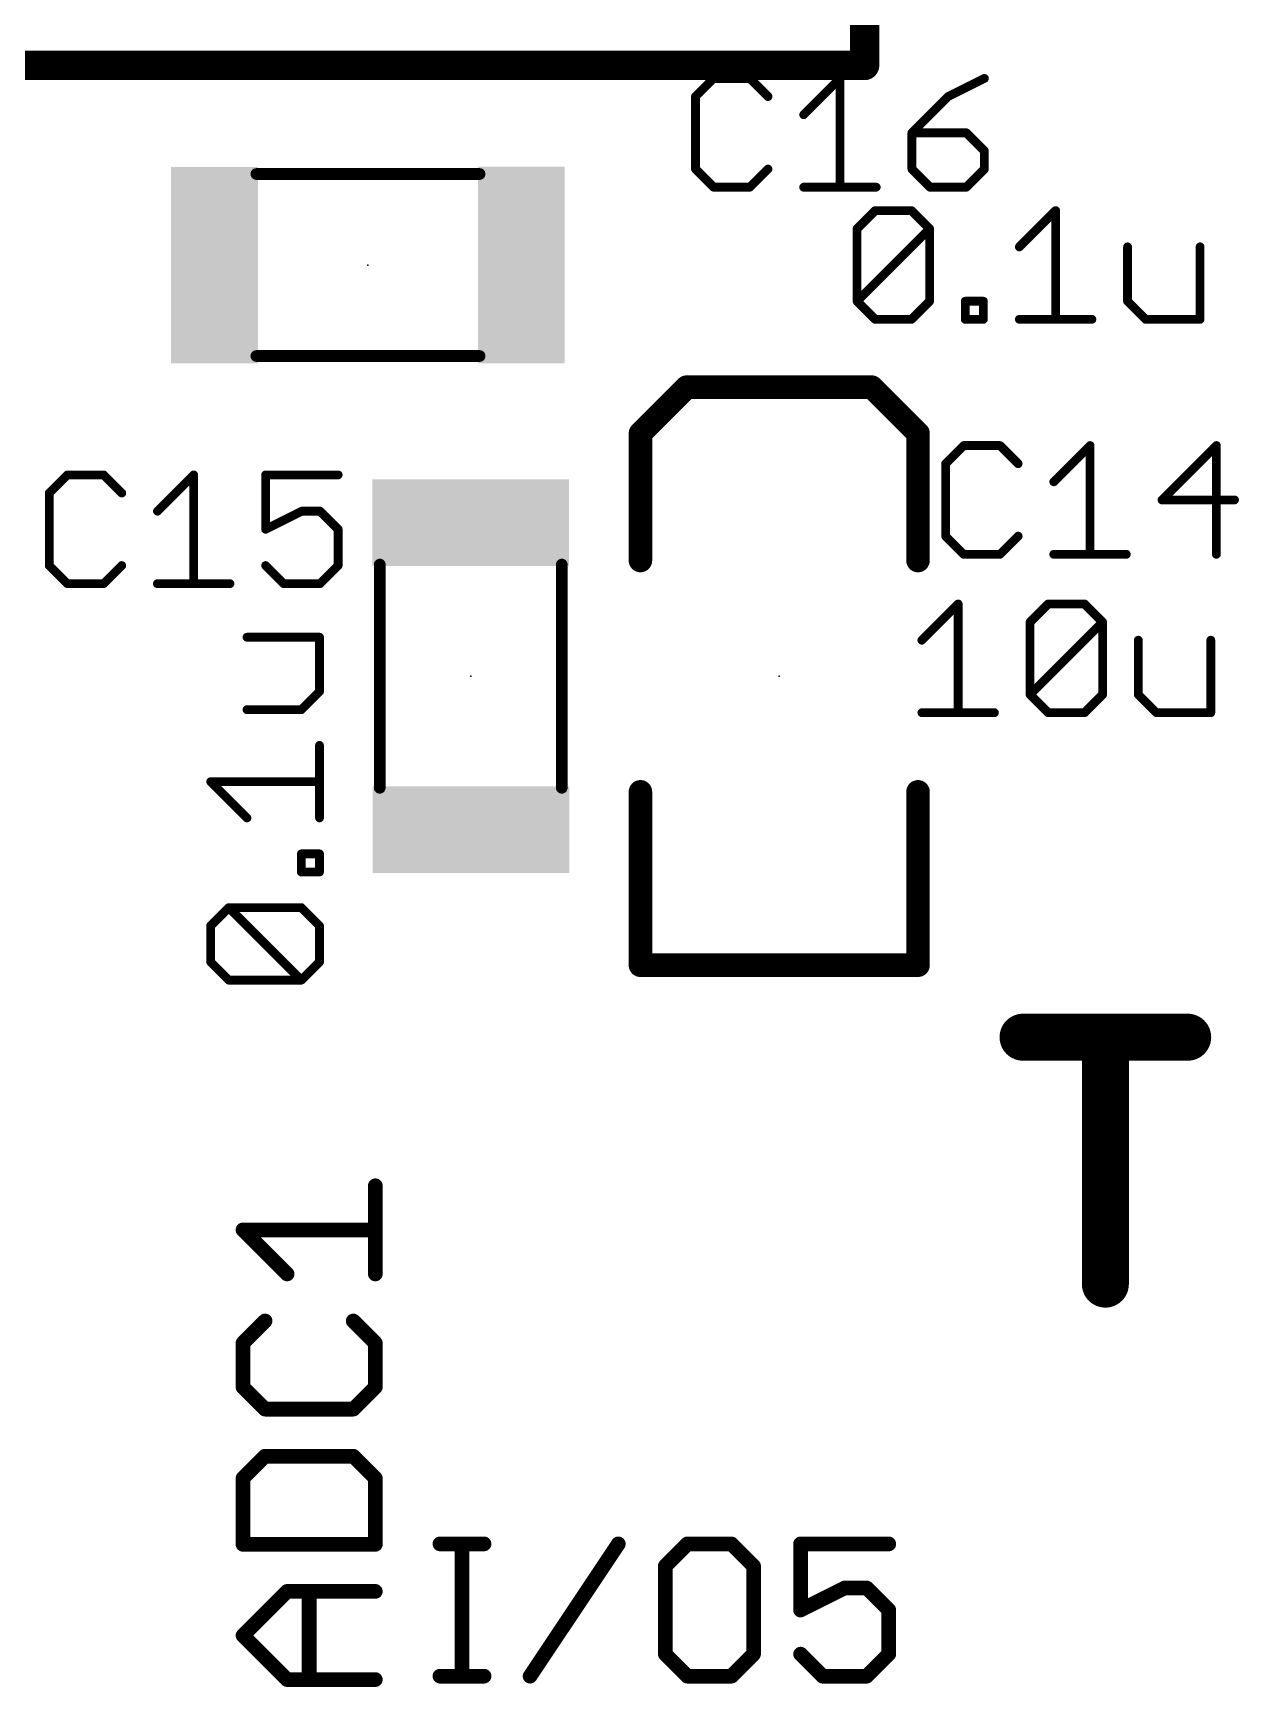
# Model space of a CAD drawing. Extents: x -0.25 to 3.05, y 0.15 to 2.67.
# Drawn here: x 1.676 to 2.086, y 1.526 to 2.089 of the extents above; entities that cross this region are included whole.
import ezdxf

# ---------------------------------------------------------------- set-up
doc = ezdxf.new("R2010")
doc.units = 0
for name, color, linetype in [('21', 7, 'CONTINUOUS'), ('23', 7, 'CONTINUOUS'), ('25', 253, 'CONTINUOUS'), ('27', 253, 'CONTINUOUS'), ('51', 2, 'CONTINUOUS')]:
    doc.layers.add(name, color=color, linetype=linetype)

# ---------------------------------------------------------------- blocks, each defined once
blk = doc.blocks.new('RECT')
blk.add_solid([(-0.5, -0.5), (0.5, -0.5), (-0.5, 0.5), (0.5, 0.5)])

msp = doc.modelspace()

# ---------------------------------------------------------------- linework, layer by layer
at = {"layer": '21'}
for points, const_width in [([(1.959055, 2.077953), (1.959055, 2.322047)], 0.01), ([(1.140945, 2.077953), (1.959055, 2.077953)], 0.01), ([(1.898504, 1.968425), (1.882756, 1.952677)], 0.008), ([(1.961496, 1.968425), (1.898504, 1.968425)], 0.008), ([(1.977244, 1.952677), (1.961496, 1.968425)], 0.008), ([(1.882756, 1.952677), (1.882756, 1.90937)], 0.008), ([(1.977244, 1.90937), (1.977244, 1.952677)], 0.008), ([(1.882756, 1.771575), (1.882756, 1.83063)], 0.008), ([(1.977244, 1.83063), (1.977244, 1.771575)], 0.008), ([(1.977244, 1.771575), (1.882756, 1.771575)], 0.008)]:
    msp.add_lwpolyline(points, dxfattribs=dict(at, const_width=const_width))
for points, const_width in [([(1.956555, 2.077953, 1), (1.961555, 2.077953)], 0.005), ([(1.959055, 2.075453, 1), (1.959055, 2.080453)], 0.005), ([(1.898504, 1.970425, 1), (1.898504, 1.966425)], 0.004), ([(1.899918, 1.967011, 1), (1.89709, 1.969839)], 0.004), ([(1.96291, 1.969839, 1), (1.960082, 1.967011)], 0.004), ([(1.961496, 1.966425, 1), (1.961496, 1.970425)], 0.004), ([(1.884756, 1.952677, 1), (1.880756, 1.952677)], 0.004), ([(1.881342, 1.954091, 1), (1.88417, 1.951263)], 0.004), ([(1.979244, 1.952677, 1), (1.975244, 1.952677)], 0.004), ([(1.97583, 1.951263, 1), (1.978658, 1.954091)], 0.004), ([(1.880756, 1.90937, 1), (1.884756, 1.90937)], 0.004), ([(1.975244, 1.90937, 1), (1.979244, 1.90937)], 0.004), ([(1.884756, 1.83063, 1), (1.880756, 1.83063)], 0.004), ([(1.979244, 1.83063, 1), (1.975244, 1.83063)], 0.004), ([(1.882756, 1.773575, 1), (1.882756, 1.769575)], 0.004), ([(1.977244, 1.769575, 1), (1.977244, 1.773575)], 0.004), ([(1.880756, 1.771575, 1), (1.884756, 1.771575)], 0.004), ([(1.975244, 1.771575, 1), (1.979244, 1.771575)], 0.004)]:
    msp.add_lwpolyline(points, format="xyb", dxfattribs=dict(at, const_width=const_width))
at = {"layer": '23'}
for p in [(1.79, 2.01), (1.825, 1.87), (1.93, 1.87)]:
    msp.add_point(p, dxfattribs=at)
at = {"layer": '25'}
for points, const_width in [([(1.907672, 2.073532), (1.9015, 2.06736)], 0.003), ([(1.920016, 2.073532), (1.907672, 2.073532)], 0.003), ([(1.926188, 2.06736), (1.920016, 2.073532)], 0.003), ([(1.938331, 2.061188), (1.950675, 2.073532)], 0.003), ([(1.950675, 2.073532), (1.950675, 2.0365)], 0.003), ([(1.999851, 2.073532), (1.987507, 2.06736)], 0.003), ([(1.9015, 2.06736), (1.9015, 2.042672)], 0.003), ([(1.987507, 2.06736), (1.975163, 2.055016)], 0.003), ([(1.975163, 2.055016), (1.975163, 2.042672)], 0.003), ([(1.993679, 2.055016), (1.975163, 2.055016)], 0.003), ([(1.999851, 2.048844), (1.993679, 2.055016)], 0.003), ([(1.999851, 2.042672), (1.999851, 2.048844)], 0.003), ([(1.9015, 2.042672), (1.907672, 2.0365)], 0.003), ([(1.920016, 2.0365), (1.926188, 2.042672)], 0.003), ([(1.975163, 2.042672), (1.981335, 2.0365)], 0.003), ([(1.993679, 2.0365), (1.999851, 2.042672)], 0.003), ([(1.907672, 2.0365), (1.920016, 2.0365)], 0.003), ([(1.938331, 2.0365), (1.963019, 2.0365)], 0.003), ([(1.981335, 2.0365), (1.993679, 2.0365)], 0.003), ([(1.992807, 1.948532), (1.986636, 1.94236)], 0.003), ([(2.005151, 1.948532), (1.992807, 1.948532)], 0.003), ([(2.011323, 1.94236), (2.005151, 1.948532)], 0.003), ([(2.023467, 1.936188), (2.035811, 1.948532)], 0.003), ([(2.035811, 1.948532), (2.035811, 1.9115)], 0.003), ([(2.078814, 1.948532), (2.060298, 1.930016)], 0.003), ([(2.078814, 1.9115), (2.078814, 1.948532)], 0.003), ([(1.986636, 1.94236), (1.986636, 1.917672)], 0.003), ([(1.687672, 1.938532), (1.6815, 1.93236)], 0.003), ([(1.700016, 1.938532), (1.687672, 1.938532)], 0.003), ([(1.706188, 1.93236), (1.700016, 1.938532)], 0.003), ([(1.718331, 1.926188), (1.730675, 1.938532)], 0.003), ([(1.730675, 1.938532), (1.730675, 1.9015)], 0.003), ([(1.779851, 1.938532), (1.755163, 1.938532)], 0.003), ([(1.755163, 1.938532), (1.755163, 1.920016)], 0.003), ([(1.6815, 1.93236), (1.6815, 1.907672)], 0.003), ([(1.755163, 1.920016), (1.767507, 1.926188)], 0.003), ([(1.767507, 1.926188), (1.773679, 1.926188)], 0.003), ([(1.773679, 1.926188), (1.779851, 1.920016)], 0.003), ([(2.060298, 1.930016), (2.084986, 1.930016)], 0.003), ([(1.779851, 1.920016), (1.779851, 1.907672)], 0.003), ([(1.986636, 1.917672), (1.992807, 1.9115)], 0.003), ([(2.005151, 1.9115), (2.011323, 1.917672)], 0.003), ([(1.6815, 1.907672), (1.687672, 1.9015)], 0.003), ([(1.700016, 1.9015), (1.706188, 1.907672)], 0.003), ([(1.761335, 1.9015), (1.755163, 1.907672)], 0.003), ([(1.779851, 1.907672), (1.773679, 1.9015)], 0.003), ([(1.992807, 1.9115), (2.005151, 1.9115)], 0.003), ([(2.023467, 1.9115), (2.048155, 1.9115)], 0.003), ([(1.687672, 1.9015), (1.700016, 1.9015)], 0.003), ([(1.718331, 1.9015), (1.743019, 1.9015)], 0.003), ([(1.773679, 1.9015), (1.761335, 1.9015)], 0.003), ([(2.013, 1.747072), (2.069048, 1.747072)], 0.016), ([(2.041024, 1.663), (2.041024, 1.747072)], 0.016), ([(1.7925, 1.66646), (1.7925, 1.696486)], 0.005), ([(1.762474, 1.66646), (1.747462, 1.681473)], 0.005), ([(1.747462, 1.681473), (1.7925, 1.681473)], 0.005), ([(1.754968, 1.650447), (1.747462, 1.64294)], 0.005), ([(1.7925, 1.64294), (1.784994, 1.650447)], 0.005), ([(1.747462, 1.64294), (1.747462, 1.627928)], 0.005), ([(1.7925, 1.627928), (1.7925, 1.64294)], 0.005), ([(1.747462, 1.627928), (1.754968, 1.620421)], 0.005), ([(1.784994, 1.620421), (1.7925, 1.627928)], 0.005), ([(1.754968, 1.620421), (1.784994, 1.620421)], 0.005), ([(1.754968, 1.604407), (1.747462, 1.596901)], 0.005), ([(1.784994, 1.604407), (1.754968, 1.604407)], 0.005), ([(1.7925, 1.596901), (1.784994, 1.604407)], 0.005), ([(1.747462, 1.596901), (1.747462, 1.574382)], 0.005), ([(1.7925, 1.574382), (1.7925, 1.596901)], 0.005), ([(1.747462, 1.574382), (1.7925, 1.574382)], 0.005), ([(1.8145, 1.574538), (1.829513, 1.574538)], 0.005), ([(1.822006, 1.5295), (1.822006, 1.574538)], 0.005), ([(1.845193, 1.5295), (1.875218, 1.574538)], 0.005), ([(1.898738, 1.574538), (1.891232, 1.567032)], 0.005), ([(1.913751, 1.574538), (1.898738, 1.574538)], 0.005), ([(1.921258, 1.567032), (1.913751, 1.574538)], 0.005), ([(1.967297, 1.574538), (1.937271, 1.574538)], 0.005), ([(1.937271, 1.574538), (1.937271, 1.552019)], 0.005), ([(1.891232, 1.567032), (1.891232, 1.537006)], 0.005), ([(1.921258, 1.537006), (1.921258, 1.567032)], 0.005), ([(1.747462, 1.543355), (1.762474, 1.558368)], 0.005), ([(1.762474, 1.558368), (1.7925, 1.558368)], 0.005), ([(1.769981, 1.528343), (1.769981, 1.558368)], 0.005), ([(1.937271, 1.552019), (1.952284, 1.559526)], 0.005), ([(1.952284, 1.559526), (1.95979, 1.559526)], 0.005), ([(1.95979, 1.559526), (1.967297, 1.552019)], 0.005), ([(1.967297, 1.552019), (1.967297, 1.537006)], 0.005), ([(1.762474, 1.528343), (1.747462, 1.543355)], 0.005), ([(1.891232, 1.537006), (1.898738, 1.5295)], 0.005), ([(1.913751, 1.5295), (1.921258, 1.537006)], 0.005), ([(1.944778, 1.5295), (1.937271, 1.537006)], 0.005), ([(1.967297, 1.537006), (1.95979, 1.5295)], 0.005), ([(1.8145, 1.5295), (1.829513, 1.5295)], 0.005), ([(1.898738, 1.5295), (1.913751, 1.5295)], 0.005), ([(1.95979, 1.5295), (1.944778, 1.5295)], 0.005), ([(1.7925, 1.528343), (1.762474, 1.528343)], 0.005)]:
    msp.add_lwpolyline(points, dxfattribs=dict(at, const_width=const_width))
for points, const_width in [([(1.907672, 2.074282, 1), (1.907672, 2.072782)], 0.0015), ([(1.908202, 2.073001, 1), (1.907142, 2.074062)], 0.0015), ([(1.920546, 2.074062, 1), (1.919485, 2.073001)], 0.0015), ([(1.920016, 2.072782, 1), (1.920016, 2.074282)], 0.0015), ([(1.951425, 2.073532, 1), (1.949925, 2.073532)], 0.0015), ([(1.951206, 2.073001, 1), (1.950145, 2.074062)], 0.0015), ([(2.000186, 2.072861, 1), (1.999515, 2.074202)], 0.0015), ([(1.90225, 2.06736, 1), (1.90075, 2.06736)], 0.0015), ([(1.90097, 2.06789, 1), (1.90203, 2.066829)], 0.0015), ([(1.925657, 2.066829, 1), (1.926718, 2.06789)], 0.0015), ([(1.987171, 2.06803, 1), (1.987842, 2.066689)], 0.0015), ([(1.988037, 2.066829, 1), (1.986976, 2.06789)], 0.0015), ([(1.937801, 2.061718, 1), (1.938862, 2.060657)], 0.0015), ([(1.975913, 2.055016, 1), (1.974413, 2.055016)], 0.0015), ([(1.975163, 2.055766, 1), (1.975163, 2.054266)], 0.0015), ([(1.974633, 2.055546, 1), (1.975693, 2.054485)], 0.0015), ([(1.994209, 2.055546, 1), (1.993148, 2.054485)], 0.0015), ([(1.993679, 2.054266, 1), (1.993679, 2.055766)], 0.0015), ([(2.000601, 2.048844, 1), (1.999101, 2.048844)], 0.0015), ([(1.99932, 2.048314, 1), (2.000381, 2.049374)], 0.0015), ([(1.90203, 2.043202, 1), (1.90097, 2.042142)], 0.0015), ([(1.90075, 2.042672, 1), (1.90225, 2.042672)], 0.0015), ([(1.926718, 2.042142, 1), (1.925657, 2.043202)], 0.0015), ([(1.975693, 2.043202, 1), (1.974633, 2.042142)], 0.0015), ([(1.974413, 2.042672, 1), (1.975913, 2.042672)], 0.0015), ([(1.999101, 2.042672, 1), (2.000601, 2.042672)], 0.0015), ([(2.000381, 2.042142, 1), (1.99932, 2.043202)], 0.0015), ([(1.907672, 2.03725, 1), (1.907672, 2.03575)], 0.0015), ([(1.907142, 2.03597, 1), (1.908202, 2.03703)], 0.0015), ([(1.919485, 2.03703, 1), (1.920546, 2.03597)], 0.0015), ([(1.920016, 2.03575, 1), (1.920016, 2.03725)], 0.0015), ([(1.938331, 2.03725, 1), (1.938331, 2.03575)], 0.0015), ([(1.949925, 2.0365, 1), (1.951425, 2.0365)], 0.0015), ([(1.963019, 2.03575, 1), (1.963019, 2.03725)], 0.0015), ([(1.981335, 2.03725, 1), (1.981335, 2.03575)], 0.0015), ([(1.980804, 2.03597, 1), (1.981865, 2.03703)], 0.0015), ([(1.993148, 2.03703, 1), (1.994209, 2.03597)], 0.0015), ([(1.993679, 2.03575, 1), (1.993679, 2.03725)], 0.0015), ([(1.992807, 1.949282, 1), (1.992807, 1.947782)], 0.0015), ([(1.993338, 1.948001, 1), (1.992277, 1.949062)], 0.0015), ([(2.005682, 1.949062, 1), (2.004621, 1.948001)], 0.0015), ([(2.005151, 1.947782, 1), (2.005151, 1.949282)], 0.0015), ([(2.036561, 1.948532, 1), (2.035061, 1.948532)], 0.0015), ([(2.036341, 1.948001, 1), (2.035281, 1.949062)], 0.0015), ([(2.079564, 1.948532, 1), (2.078064, 1.948532)], 0.0015), ([(2.079345, 1.948001, 1), (2.078284, 1.949062)], 0.0015), ([(1.986105, 1.94289, 1), (1.987166, 1.941829)], 0.0015), ([(1.987386, 1.94236, 1), (1.985886, 1.94236)], 0.0015), ([(2.010793, 1.941829, 1), (2.011854, 1.94289)], 0.0015), ([(1.687672, 1.939282, 1), (1.687672, 1.937782)], 0.0015), ([(1.688202, 1.938001, 1), (1.687142, 1.939062)], 0.0015), ([(1.700546, 1.939062, 1), (1.699485, 1.938001)], 0.0015), ([(1.700016, 1.937782, 1), (1.700016, 1.939282)], 0.0015), ([(1.731425, 1.938532, 1), (1.729925, 1.938532)], 0.0015), ([(1.731206, 1.938001, 1), (1.730145, 1.939062)], 0.0015), ([(1.755163, 1.939282, 1), (1.755163, 1.937782)], 0.0015), ([(1.755913, 1.938532, 1), (1.754413, 1.938532)], 0.0015), ([(1.779851, 1.937782, 1), (1.779851, 1.939282)], 0.0015), ([(2.022937, 1.936718, 1), (2.023997, 1.935657)], 0.0015), ([(1.68225, 1.93236, 1), (1.68075, 1.93236)], 0.0015), ([(1.68097, 1.93289, 1), (1.68203, 1.931829)], 0.0015), ([(1.705657, 1.931829, 1), (1.706718, 1.93289)], 0.0015), ([(1.717801, 1.926718, 1), (1.718862, 1.925657)], 0.0015), ([(1.767507, 1.926938, 1), (1.767507, 1.925438)], 0.0015), ([(1.767842, 1.925517, 1), (1.767171, 1.926859)], 0.0015), ([(1.774209, 1.926718, 1), (1.773148, 1.925657)], 0.0015), ([(1.773679, 1.925438, 1), (1.773679, 1.926938)], 0.0015), ([(2.060298, 1.930766, 1), (2.060298, 1.929266)], 0.0015), ([(2.059768, 1.930546, 1), (2.060829, 1.929485)], 0.0015), ([(2.084986, 1.929266, 1), (2.084986, 1.930766)], 0.0015), ([(1.754827, 1.920687, 1), (1.755498, 1.919345)], 0.0015), ([(1.754413, 1.920016, 1), (1.755913, 1.920016)], 0.0015), ([(1.780601, 1.920016, 1), (1.779101, 1.920016)], 0.0015), ([(1.77932, 1.919485, 1), (1.780381, 1.920546)], 0.0015), ([(1.987166, 1.918202, 1), (1.986105, 1.917142)], 0.0015), ([(1.985886, 1.917672, 1), (1.987386, 1.917672)], 0.0015), ([(2.011854, 1.917142, 1), (2.010793, 1.918202)], 0.0015), ([(1.68203, 1.908202, 1), (1.68097, 1.907142)], 0.0015), ([(1.706718, 1.907142, 1), (1.705657, 1.908202)], 0.0015), ([(1.755693, 1.908202, 1), (1.754633, 1.907142)], 0.0015), ([(1.780381, 1.907142, 1), (1.77932, 1.908202)], 0.0015), ([(1.992807, 1.91225, 1), (1.992807, 1.91075)], 0.0015), ([(1.992277, 1.91097, 1), (1.993338, 1.91203)], 0.0015), ([(2.004621, 1.91203, 1), (2.005682, 1.91097)], 0.0015), ([(2.005151, 1.91075, 1), (2.005151, 1.91225)], 0.0015), ([(2.023467, 1.91225, 1), (2.023467, 1.91075)], 0.0015), ([(2.035061, 1.9115, 1), (2.036561, 1.9115)], 0.0015), ([(2.048155, 1.91075, 1), (2.048155, 1.91225)], 0.0015), ([(2.078064, 1.9115, 1), (2.079564, 1.9115)], 0.0015), ([(1.68075, 1.907672, 1), (1.68225, 1.907672)], 0.0015), ([(1.779101, 1.907672, 1), (1.780601, 1.907672)], 0.0015), ([(1.687672, 1.90225, 1), (1.687672, 1.90075)], 0.0015), ([(1.687142, 1.90097, 1), (1.688202, 1.90203)], 0.0015), ([(1.699485, 1.90203, 1), (1.700546, 1.90097)], 0.0015), ([(1.700016, 1.90075, 1), (1.700016, 1.90225)], 0.0015), ([(1.718331, 1.90225, 1), (1.718331, 1.90075)], 0.0015), ([(1.729925, 1.9015, 1), (1.731425, 1.9015)], 0.0015), ([(1.743019, 1.90075, 1), (1.743019, 1.90225)], 0.0015), ([(1.761335, 1.90225, 1), (1.761335, 1.90075)], 0.0015), ([(1.760804, 1.90097, 1), (1.761865, 1.90203)], 0.0015), ([(1.773148, 1.90203, 1), (1.774209, 1.90097)], 0.0015), ([(1.773679, 1.90075, 1), (1.773679, 1.90225)], 0.0015), ([(2.013, 1.751072, 1), (2.013, 1.743072)], 0.008), ([(2.045024, 1.747072, 1), (2.037024, 1.747072)], 0.008), ([(2.069048, 1.743072, 1), (2.069048, 1.751072)], 0.008), ([(1.79375, 1.696486, 1), (1.79125, 1.696486)], 0.0025), ([(1.748345, 1.682357, 1), (1.746578, 1.680589)], 0.0025), ([(1.747462, 1.682723, 1), (1.747462, 1.680223)], 0.0025), ([(1.7925, 1.680223, 1), (1.7925, 1.682723)], 0.0025), ([(1.761591, 1.665577, 1), (1.763358, 1.667344)], 0.0025), ([(1.79125, 1.66646, 1), (1.79375, 1.66646)], 0.0025), ([(2.037024, 1.663, 1), (2.045024, 1.663)], 0.008), ([(1.755852, 1.649563, 1), (1.754084, 1.651331)], 0.0025), ([(1.785877, 1.651331, 1), (1.78411, 1.649563)], 0.0025), ([(1.748712, 1.64294, 1), (1.746212, 1.64294)], 0.0025), ([(1.746578, 1.643824, 1), (1.748345, 1.642056)], 0.0025), ([(1.79375, 1.64294, 1), (1.79125, 1.64294)], 0.0025), ([(1.791616, 1.642056, 1), (1.793384, 1.643824)], 0.0025), ([(1.748345, 1.628811, 1), (1.746578, 1.627044)], 0.0025), ([(1.746212, 1.627928, 1), (1.748712, 1.627928)], 0.0025), ([(1.79125, 1.627928, 1), (1.79375, 1.627928)], 0.0025), ([(1.793384, 1.627044, 1), (1.791616, 1.628811)], 0.0025), ([(1.754968, 1.621671, 1), (1.754968, 1.619171)], 0.0025), ([(1.754084, 1.619537, 1), (1.755852, 1.621305)], 0.0025), ([(1.78411, 1.621305, 1), (1.785877, 1.619537)], 0.0025), ([(1.784994, 1.619171, 1), (1.784994, 1.621671)], 0.0025), ([(1.754968, 1.605657, 1), (1.754968, 1.603157)], 0.0025), ([(1.755852, 1.603524, 1), (1.754084, 1.605291)], 0.0025), ([(1.785877, 1.605291, 1), (1.78411, 1.603524)], 0.0025), ([(1.784994, 1.603157, 1), (1.784994, 1.605657)], 0.0025), ([(1.748712, 1.596901, 1), (1.746212, 1.596901)], 0.0025), ([(1.79375, 1.596901, 1), (1.79125, 1.596901)], 0.0025), ([(1.746578, 1.597785, 1), (1.748345, 1.596017)], 0.0025), ([(1.791616, 1.596017, 1), (1.793384, 1.597785)], 0.0025), ([(1.747462, 1.575632, 1), (1.747462, 1.573132)], 0.0025), ([(1.7925, 1.573132, 1), (1.7925, 1.575632)], 0.0025), ([(1.8145, 1.575788, 1), (1.8145, 1.573288)], 0.0025), ([(1.823256, 1.574538, 1), (1.820756, 1.574538)], 0.0025), ([(1.829513, 1.573288, 1), (1.829513, 1.575788)], 0.0025), ([(1.876258, 1.573845, 1), (1.874178, 1.575232)], 0.0025), ([(1.898738, 1.575788, 1), (1.898738, 1.573288)], 0.0025), ([(1.899622, 1.573655, 1), (1.897855, 1.575422)], 0.0025), ([(1.914635, 1.575422, 1), (1.912867, 1.573655)], 0.0025), ([(1.913751, 1.573288, 1), (1.913751, 1.575788)], 0.0025), ([(1.937271, 1.575788, 1), (1.937271, 1.573288)], 0.0025), ([(1.938521, 1.574538, 1), (1.936021, 1.574538)], 0.0025), ([(1.967297, 1.573288, 1), (1.967297, 1.575788)], 0.0025), ([(1.746212, 1.574382, 1), (1.748712, 1.574382)], 0.0025), ([(1.79125, 1.574382, 1), (1.79375, 1.574382)], 0.0025), ([(1.892482, 1.567032, 1), (1.889982, 1.567032)], 0.0025), ([(1.890348, 1.567916, 1), (1.892116, 1.566148)], 0.0025), ([(1.922508, 1.567032, 1), (1.920008, 1.567032)], 0.0025), ([(1.920374, 1.566148, 1), (1.922142, 1.567916)], 0.0025), ([(1.762474, 1.559618, 1), (1.762474, 1.557118)], 0.0025), ([(1.763358, 1.557484, 1), (1.761591, 1.559252)], 0.0025), ([(1.771231, 1.558368, 1), (1.768731, 1.558368)], 0.0025), ([(1.7925, 1.557118, 1), (1.7925, 1.559618)], 0.0025), ([(1.952284, 1.560776, 1), (1.952284, 1.558276)], 0.0025), ([(1.952843, 1.558408, 1), (1.951725, 1.560644)], 0.0025), ([(1.960674, 1.560409, 1), (1.958907, 1.558642)], 0.0025), ([(1.95979, 1.558276, 1), (1.95979, 1.560776)], 0.0025), ([(1.936712, 1.553137, 1), (1.93783, 1.550901)], 0.0025), ([(1.968547, 1.552019, 1), (1.966047, 1.552019)], 0.0025), ([(1.936021, 1.552019, 1), (1.938521, 1.552019)], 0.0025), ([(1.966413, 1.551135, 1), (1.968181, 1.552903)], 0.0025), ([(1.748345, 1.544239, 1), (1.746578, 1.542472)], 0.0025), ([(1.746578, 1.544239, 1), (1.748345, 1.542472)], 0.0025), ([(1.892116, 1.53789, 1), (1.890348, 1.536123)], 0.0025), ([(1.889982, 1.537006, 1), (1.892482, 1.537006)], 0.0025), ([(1.920008, 1.537006, 1), (1.922508, 1.537006)], 0.0025), ([(1.922142, 1.536123, 1), (1.920374, 1.53789)], 0.0025), ([(1.938155, 1.53789, 1), (1.936387, 1.536123)], 0.0025), ([(1.966047, 1.537006, 1), (1.968547, 1.537006)], 0.0025), ([(1.968181, 1.536123, 1), (1.966413, 1.53789)], 0.0025), ([(1.8145, 1.53075, 1), (1.8145, 1.52825)], 0.0025), ([(1.829513, 1.52825, 1), (1.829513, 1.53075)], 0.0025), ([(1.898738, 1.53075, 1), (1.898738, 1.52825)], 0.0025), ([(1.913751, 1.52825, 1), (1.913751, 1.53075)], 0.0025), ([(1.944778, 1.53075, 1), (1.944778, 1.52825)], 0.0025), ([(1.95979, 1.52825, 1), (1.95979, 1.53075)], 0.0025), ([(1.762474, 1.529593, 1), (1.762474, 1.527093)], 0.0025), ([(1.761591, 1.527459, 1), (1.763358, 1.529227)], 0.0025), ([(1.768731, 1.528343, 1), (1.771231, 1.528343)], 0.0025), ([(1.7925, 1.527093, 1), (1.7925, 1.529593)], 0.0025), ([(1.820756, 1.5295, 1), (1.823256, 1.5295)], 0.0025), ([(1.844153, 1.530193, 1), (1.846233, 1.528807)], 0.0025), ([(1.897855, 1.528616, 1), (1.899622, 1.530384)], 0.0025), ([(1.912867, 1.530384, 1), (1.914635, 1.528616)], 0.0025), ([(1.943894, 1.528616, 1), (1.945662, 1.530384)], 0.0025), ([(1.958907, 1.530384, 1), (1.960674, 1.528616)], 0.0025)]:
    msp.add_lwpolyline(points, format="xyb", dxfattribs=dict(at, const_width=const_width))
at = {"layer": '27', "const_width": 0.003}
for points in [[(1.9565, 2.02236), (1.962672, 2.028532)], [(1.962672, 2.028532), (1.975016, 2.028532)], [(1.975016, 2.028532), (1.981188, 2.02236)], [(2.011747, 2.016188), (2.024091, 2.028532)], [(2.024091, 2.028532), (2.024091, 1.9915)], [(1.9565, 1.997672), (1.9565, 2.02236)], [(1.9565, 1.997672), (1.981188, 2.02236)], [(1.981188, 2.02236), (1.981188, 1.997672)], [(2.048579, 2.016188), (2.048579, 1.997672)], [(2.073266, 1.9915), (2.073266, 2.016188)], [(1.962672, 1.9915), (1.9565, 1.997672)], [(1.981188, 1.997672), (1.975016, 1.9915)], [(1.993331, 1.9915), (1.993331, 1.997672)], [(1.993331, 1.997672), (1.999503, 1.997672)], [(1.999503, 1.997672), (1.999503, 1.9915)], [(2.048579, 1.997672), (2.05475, 1.9915)], [(1.975016, 1.9915), (1.962672, 1.9915)], [(1.999503, 1.9915), (1.993331, 1.9915)], [(2.011747, 1.9915), (2.036435, 1.9915)], [(2.05475, 1.9915), (2.073266, 1.9915)], [(1.978565, 1.882251), (1.990909, 1.894595)], [(1.990909, 1.894595), (1.990909, 1.857563)], [(2.015396, 1.888423), (2.021568, 1.894595)], [(2.021568, 1.894595), (2.033912, 1.894595)], [(2.033912, 1.894595), (2.040084, 1.888423)], [(2.015396, 1.863735), (2.015396, 1.888423)], [(2.015396, 1.863735), (2.040084, 1.888423)], [(2.040084, 1.888423), (2.040084, 1.863735)], [(1.7735, 1.883266), (1.748812, 1.883266)], [(1.7735, 1.86475), (1.7735, 1.883266)], [(2.052228, 1.882251), (2.052228, 1.863735)], [(2.076915, 1.857563), (2.076915, 1.882251)], [(1.767328, 1.858579), (1.7735, 1.86475)], [(2.021568, 1.857563), (2.015396, 1.863735)], [(2.040084, 1.863735), (2.033912, 1.857563)], [(2.052228, 1.863735), (2.058399, 1.857563)], [(1.748812, 1.858579), (1.767328, 1.858579)], [(1.978565, 1.857563), (2.003252, 1.857563)], [(2.033912, 1.857563), (2.021568, 1.857563)], [(2.058399, 1.857563), (2.076915, 1.857563)], [(1.7735, 1.821747), (1.7735, 1.846435)], [(1.748812, 1.821747), (1.736468, 1.834091)], [(1.736468, 1.834091), (1.7735, 1.834091)], [(1.767328, 1.803331), (1.767328, 1.809503)], [(1.767328, 1.809503), (1.7735, 1.809503)], [(1.7735, 1.809503), (1.7735, 1.803331)], [(1.7735, 1.803331), (1.767328, 1.803331)], [(1.736468, 1.785016), (1.74264, 1.791188)], [(1.74264, 1.791188), (1.767328, 1.791188)], [(1.767328, 1.7665), (1.74264, 1.791188)], [(1.767328, 1.791188), (1.7735, 1.785016)], [(1.736468, 1.772672), (1.736468, 1.785016)], [(1.7735, 1.785016), (1.7735, 1.772672)], [(1.74264, 1.7665), (1.736468, 1.772672)], [(1.7735, 1.772672), (1.767328, 1.7665)], [(1.767328, 1.7665), (1.74264, 1.7665)]]:
    msp.add_lwpolyline(points, dxfattribs=at)
at = {"layer": '27', "const_width": 0.0015}
for points in [[(1.962672, 2.029282, 1), (1.962672, 2.027782)], [(1.963202, 2.028001, 1), (1.962142, 2.029062)], [(1.975546, 2.029062, 1), (1.974485, 2.028001)], [(1.975016, 2.027782, 1), (1.975016, 2.029282)], [(2.024841, 2.028532, 1), (2.023341, 2.028532)], [(2.024621, 2.028001, 1), (2.023561, 2.029062)], [(1.95725, 2.02236, 1), (1.95575, 2.02236)], [(1.95597, 2.02289, 1), (1.95703, 2.021829)], [(1.981938, 2.02236, 1), (1.980438, 2.02236)], [(1.981718, 2.021829, 1), (1.980657, 2.02289)], [(1.980657, 2.021829, 1), (1.981718, 2.02289)], [(2.011217, 2.016718, 1), (2.012278, 2.015657)], [(2.049329, 2.016188, 1), (2.047829, 2.016188)], [(2.074016, 2.016188, 1), (2.072516, 2.016188)], [(1.95703, 1.998202, 1), (1.95597, 1.997142)], [(1.981718, 1.997142, 1), (1.980657, 1.998202)], [(1.994081, 1.997672, 1), (1.992581, 1.997672)], [(1.993331, 1.998422, 1), (1.993331, 1.996922)], [(2.000253, 1.997672, 1), (1.998753, 1.997672)], [(1.999503, 1.996922, 1), (1.999503, 1.998422)], [(2.049109, 1.998202, 1), (2.048048, 1.997142)], [(1.95597, 1.998202, 1), (1.95703, 1.997142)], [(1.95575, 1.997672, 1), (1.95725, 1.997672)], [(1.980438, 1.997672, 1), (1.981938, 1.997672)], [(2.047829, 1.997672, 1), (2.049329, 1.997672)], [(1.962672, 1.99225, 1), (1.962672, 1.99075)], [(1.962142, 1.99097, 1), (1.963202, 1.99203)], [(1.974485, 1.99203, 1), (1.975546, 1.99097)], [(1.975016, 1.99075, 1), (1.975016, 1.99225)], [(1.993331, 1.99225, 1), (1.993331, 1.99075)], [(1.992581, 1.9915, 1), (1.994081, 1.9915)], [(1.998753, 1.9915, 1), (2.000253, 1.9915)], [(1.999503, 1.99075, 1), (1.999503, 1.99225)], [(2.011747, 1.99225, 1), (2.011747, 1.99075)], [(2.023341, 1.9915, 1), (2.024841, 1.9915)], [(2.036435, 1.99075, 1), (2.036435, 1.99225)], [(2.05475, 1.99225, 1), (2.05475, 1.99075)], [(2.05422, 1.99097, 1), (2.055281, 1.99203)], [(2.072516, 1.9915, 1), (2.074016, 1.9915)], [(2.073266, 1.99075, 1), (2.073266, 1.99225)], [(1.991659, 1.894595, 1), (1.990159, 1.894595)], [(1.991439, 1.894064, 1), (1.990378, 1.895125)], [(2.021568, 1.895345, 1), (2.021568, 1.893845)], [(2.022098, 1.894064, 1), (2.021038, 1.895125)], [(2.034442, 1.895125, 1), (2.033382, 1.894064)], [(2.033912, 1.893845, 1), (2.033912, 1.895345)], [(2.016146, 1.888423, 1), (2.014646, 1.888423)], [(2.014866, 1.888953, 1), (2.015926, 1.887892)], [(2.040834, 1.888423, 1), (2.039334, 1.888423)], [(2.040614, 1.887892, 1), (2.039554, 1.888953)], [(2.039554, 1.887892, 1), (2.040614, 1.888953)], [(1.748812, 1.884016, 1), (1.748812, 1.882516)], [(1.77425, 1.883266, 1), (1.77275, 1.883266)], [(1.7735, 1.882516, 1), (1.7735, 1.884016)], [(1.978034, 1.882781, 1), (1.979095, 1.88172)], [(2.052978, 1.882251, 1), (2.051478, 1.882251)], [(2.077665, 1.882251, 1), (2.076165, 1.882251)], [(1.77275, 1.86475, 1), (1.77425, 1.86475)], [(1.77403, 1.86422, 1), (1.77297, 1.865281)], [(2.015926, 1.864265, 1), (2.014866, 1.863205)], [(2.014866, 1.864265, 1), (2.015926, 1.863205)], [(2.014646, 1.863735, 1), (2.016146, 1.863735)], [(2.039334, 1.863735, 1), (2.040834, 1.863735)], [(2.040614, 1.863205, 1), (2.039554, 1.864265)], [(2.052758, 1.864265, 1), (2.051697, 1.863205)], [(2.051478, 1.863735, 1), (2.052978, 1.863735)], [(1.748812, 1.859329, 1), (1.748812, 1.857829)], [(1.766798, 1.859109, 1), (1.767858, 1.858048)], [(1.767328, 1.857829, 1), (1.767328, 1.859329)], [(1.978565, 1.858313, 1), (1.978565, 1.856813)], [(2.003252, 1.856813, 1), (2.003252, 1.858313)], [(2.021568, 1.858313, 1), (2.021568, 1.856813)], [(2.021038, 1.857033, 1), (2.022098, 1.858093)], [(2.033382, 1.858093, 1), (2.034442, 1.857033)], [(2.033912, 1.856813, 1), (2.033912, 1.858313)], [(2.058399, 1.858313, 1), (2.058399, 1.856813)], [(2.057869, 1.857033, 1), (2.05893, 1.858093)], [(2.076915, 1.856813, 1), (2.076915, 1.858313)], [(1.990159, 1.857563, 1), (1.991659, 1.857563)], [(2.076165, 1.857563, 1), (2.077665, 1.857563)], [(1.77425, 1.846435, 1), (1.77275, 1.846435)], [(1.736468, 1.834841, 1), (1.736468, 1.833341)], [(1.736999, 1.834621, 1), (1.735938, 1.833561)], [(1.7735, 1.833341, 1), (1.7735, 1.834841)], [(1.748282, 1.821217, 1), (1.749343, 1.822278)], [(1.77275, 1.821747, 1), (1.77425, 1.821747)], [(1.768078, 1.809503, 1), (1.766578, 1.809503)], [(1.767328, 1.810253, 1), (1.767328, 1.808753)], [(1.77425, 1.809503, 1), (1.77275, 1.809503)], [(1.7735, 1.808753, 1), (1.7735, 1.810253)], [(1.767328, 1.804081, 1), (1.767328, 1.802581)], [(1.766578, 1.803331, 1), (1.768078, 1.803331)], [(1.77275, 1.803331, 1), (1.77425, 1.803331)], [(1.7735, 1.802581, 1), (1.7735, 1.804081)], [(1.74264, 1.791938, 1), (1.74264, 1.790438)], [(1.743171, 1.791718, 1), (1.74211, 1.790657)], [(1.743171, 1.790657, 1), (1.74211, 1.791718)], [(1.767858, 1.791718, 1), (1.766798, 1.790657)], [(1.767328, 1.790438, 1), (1.767328, 1.791938)], [(1.737218, 1.785016, 1), (1.735718, 1.785016)], [(1.735938, 1.785546, 1), (1.736999, 1.784485)], [(1.77425, 1.785016, 1), (1.77275, 1.785016)], [(1.77297, 1.784485, 1), (1.77403, 1.785546)], [(1.736999, 1.773202, 1), (1.735938, 1.772142)], [(1.77403, 1.772142, 1), (1.77297, 1.773202)], [(1.735718, 1.772672, 1), (1.737218, 1.772672)], [(1.77275, 1.772672, 1), (1.77425, 1.772672)], [(1.74264, 1.76725, 1), (1.74264, 1.76575)], [(1.74211, 1.76597, 1), (1.743171, 1.76703)], [(1.766798, 1.76703, 1), (1.767858, 1.76597)], [(1.766798, 1.76597, 1), (1.767858, 1.76703)], [(1.767328, 1.76575, 1), (1.767328, 1.76725)]]:
    msp.add_lwpolyline(points, format="xyb", dxfattribs=at)
at = {"layer": '51', "const_width": 0.004}
for points in [[(1.752008, 2.040984), (1.827992, 2.040984)], [(1.752008, 1.979016), (1.827992, 1.979016)], [(1.794016, 1.907992), (1.794016, 1.832008)], [(1.855984, 1.907992), (1.855984, 1.832008)]]:
    msp.add_lwpolyline(points, dxfattribs=at)
at = {"layer": '51', "const_width": 0.002}
for points in [[(1.752008, 2.041984, 1), (1.752008, 2.039984)], [(1.827992, 2.039984, 1), (1.827992, 2.041984)], [(1.752008, 1.980016, 1), (1.752008, 1.978016)], [(1.827992, 1.978016, 1), (1.827992, 1.980016)], [(1.795016, 1.907992, 1), (1.793016, 1.907992)], [(1.856984, 1.907992, 1), (1.854984, 1.907992)], [(1.793016, 1.832008, 1), (1.795016, 1.832008)], [(1.854984, 1.832008, 1), (1.856984, 1.832008)]]:
    msp.add_lwpolyline(points, format="xyb", dxfattribs=at)

# ---------------------------------------------------------------- block references
at = {"layer": '51', "xscale": 0.029531, "yscale": 0.066929}
for p in [(1.737766, 2.009965), (1.842234, 2.010035)]:
    msp.add_blockref('RECT', p, dxfattribs=at)
at = {"layer": '51', "xscale": 0.029531, "yscale": 0.066929, "rotation": 270}
for p in [(1.824965, 1.922234), (1.825035, 1.817766)]:
    msp.add_blockref('RECT', p, dxfattribs=at)

doc.saveas('drawing.dxf')
